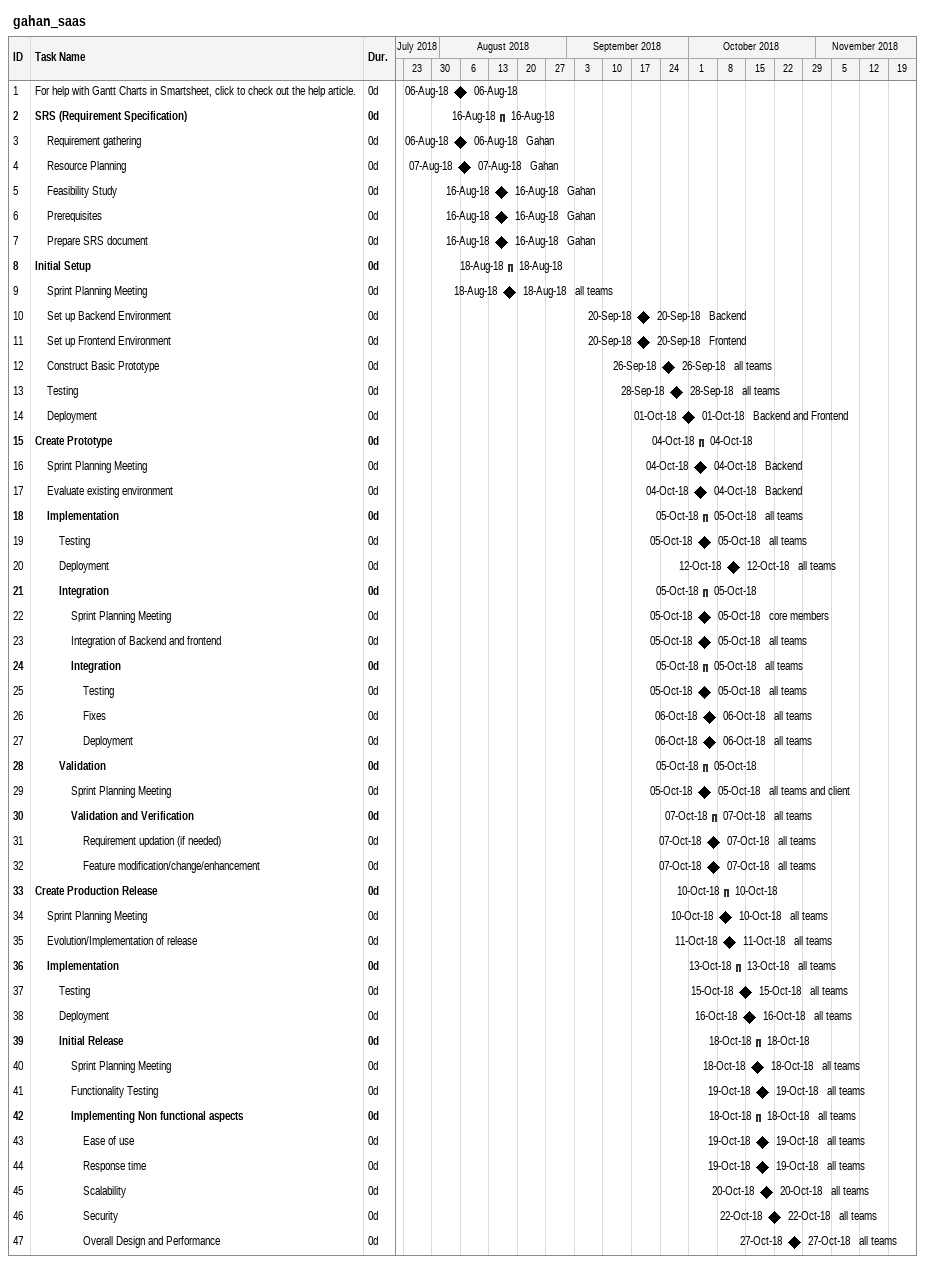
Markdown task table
gahan_saas

| ID | Level | Task | Duration | Start | Finish | Resources |
|---|---|---|---|---|---|---|
| 1 | 1 | For help with Gantt Charts in Smartsheet, click to check out the help article. | 0d | 2018-08-06 | 2018-08-06 |  |
| 2 | 1 | **SRS (Requirement Specification)** | 0d | 2018-08-16 | 2018-08-16 |  |
| 3 | 2 | Requirement gathering | 0d | 2018-08-06 | 2018-08-06 | Gahan |
| 4 | 2 | Resource Planning | 0d | 2018-08-07 | 2018-08-07 | Gahan |
| 5 | 2 | Feasibility Study | 0d | 2018-08-16 | 2018-08-16 | Gahan |
| 6 | 2 | Prerequisites | 0d | 2018-08-16 | 2018-08-16 | Gahan |
| 7 | 2 | Prepare SRS document | 0d | 2018-08-16 | 2018-08-16 | Gahan |
| 8 | 1 | **Initial Setup** | 0d | 2018-08-18 | 2018-08-18 |  |
| 9 | 2 | Sprint Planning Meeting | 0d | 2018-08-18 | 2018-08-18 | all teams |
| 10 | 2 | Set up Backend Environment | 0d | 2018-09-20 | 2018-09-20 | Backend |
| 11 | 2 | Set up Frontend Environment | 0d | 2018-09-20 | 2018-09-20 | Frontend |
| 12 | 2 | Construct Basic Prototype | 0d | 2018-09-26 | 2018-09-26 | all teams |
| 13 | 2 | Testing | 0d | 2018-09-28 | 2018-09-28 | all teams |
| 14 | 2 | Deployment | 0d | 2018-10-01 | 2018-10-01 | Backend and Frontend |
| 15 | 1 | **Create Prototype** | 0d | 2018-10-04 | 2018-10-04 |  |
| 16 | 2 | Sprint Planning Meeting | 0d | 2018-10-04 | 2018-10-04 | Backend |
| 17 | 2 | Evaluate existing environment | 0d | 2018-10-04 | 2018-10-04 | Backend |
| 18 | 2 | **Implementation** | 0d | 2018-10-05 | 2018-10-05 | all teams |
| 19 | 3 | Testing | 0d | 2018-10-05 | 2018-10-05 | all teams |
| 20 | 3 | Deployment | 0d | 2018-10-12 | 2018-10-12 | all teams |
| 21 | 3 | **Integration** | 0d | 2018-10-05 | 2018-10-05 |  |
| 22 | 4 | Sprint Planning Meeting | 0d | 2018-10-05 | 2018-10-05 | core members |
| 23 | 4 | Integration of Backend and frontend | 0d | 2018-10-05 | 2018-10-05 | all teams |
| 24 | 4 | **Integration** | 0d | 2018-10-05 | 2018-10-05 | all teams |
| 25 | 5 | Testing | 0d | 2018-10-05 | 2018-10-05 | all teams |
| 26 | 5 | Fixes | 0d | 2018-10-06 | 2018-10-06 | all teams |
| 27 | 5 | Deployment | 0d | 2018-10-06 | 2018-10-06 | all teams |
| 28 | 3 | **Validation** | 0d | 2018-10-05 | 2018-10-05 |  |
| 29 | 4 | Sprint Planning Meeting | 0d | 2018-10-05 | 2018-10-05 | all teams and client |
| 30 | 4 | **Validation and Verification** | 0d | 2018-10-07 | 2018-10-07 | all teams |
| 31 | 5 | Requirement updation (if needed) | 0d | 2018-10-07 | 2018-10-07 | all teams |
| 32 | 5 | Feature modification/change/enhancement | 0d | 2018-10-07 | 2018-10-07 | all teams |
| 33 | 1 | **Create Production Release** | 0d | 2018-10-10 | 2018-10-10 |  |
| 34 | 2 | Sprint Planning Meeting | 0d | 2018-10-10 | 2018-10-10 | all teams |
| 35 | 2 | Evolution/Implementation of release | 0d | 2018-10-11 | 2018-10-11 | all teams |
| 36 | 2 | **Implementation** | 0d | 2018-10-13 | 2018-10-13 | all teams |
| 37 | 3 | Testing | 0d | 2018-10-15 | 2018-10-15 | all teams |
| 38 | 3 | Deployment | 0d | 2018-10-16 | 2018-10-16 | all teams |
| 39 | 3 | **Initial Release** | 0d | 2018-10-18 | 2018-10-18 |  |
| 40 | 4 | Sprint Planning Meeting | 0d | 2018-10-18 | 2018-10-18 | all teams |
| 41 | 4 | Functionality Testing | 0d | 2018-10-19 | 2018-10-19 | all teams |
| 42 | 4 | **Implementing Non functional aspects** | 0d | 2018-10-18 | 2018-10-18 | all teams |
| 43 | 5 | Ease of use | 0d | 2018-10-19 | 2018-10-19 | all teams |
| 44 | 5 | Response time | 0d | 2018-10-19 | 2018-10-19 | all teams |
| 45 | 5 | Scalability | 0d | 2018-10-20 | 2018-10-20 | all teams |
| 46 | 5 | Security | 0d | 2018-10-22 | 2018-10-22 | all teams |
| 47 | 5 | Overall Design and Performance | 0d | 2018-10-27 | 2018-10-27 | all teams |
